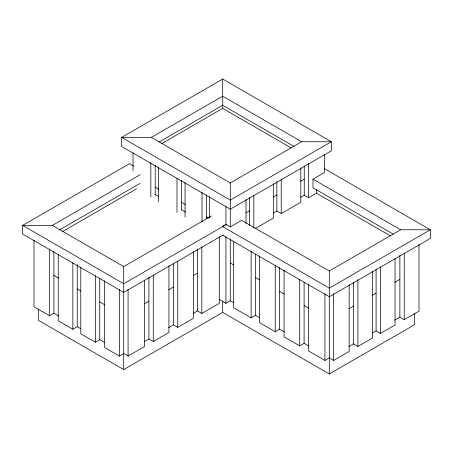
<?xml version="1.0" encoding="UTF-8"?>
<svg xmlns="http://www.w3.org/2000/svg" width="453" height="453" viewBox="0 0 453 453"><rect width="100%" height="100%" fill="white"/><g stroke="black" fill="none" stroke-linecap="round" stroke-linejoin="round"><path stroke-width="0.68" d="M222.712 79.049L121.664 137.389L121.664 146.466L230.288 209.184L331.336 150.838L331.336 141.761L222.712 79.049L222.712 108.38L290.951 147.78M151.364 137.389L222.712 96.2L301.636 141.761L331.336 141.761L230.288 200.101L121.664 137.389L151.364 137.389L230.288 182.955L301.636 141.761M159.292 141.891L222.712 105.277L294.291 146.602M161.511 143.714L222.712 108.38M223.25 234.92L123.703 292.395L22.65 234.054L22.65 225.407L52.355 225.407L140.113 174.745M59.711 229.807L140.011 183.448M62.491 231.562L136.517 188.827M52.355 225.407L123.703 266.602L211.46 215.934M34.009 240.084L34.009 306.794L49.513 315.747L53.879 313.221L58.539 315.917M324.088 168.431L430.35 229.779L400.645 229.779L329.297 270.973L241.642 220.368L230.288 226.925L225.917 224.399L222.423 226.415L329.297 288.119L430.35 229.779L430.35 238.425L329.297 296.766L222.423 235.062M245.86 212.887L249.467 210.804M273.25 197.072L276.862 194.988M300.645 181.257L304.252 179.173M226.302 224.512L123.703 283.748L22.65 225.407L129.524 163.703L133.686 166.104M393.289 234.178L312.989 187.819L312.989 179.173L324.348 172.616L324.348 154.354M273.25 213.114L276.862 211.03L281.228 213.55L300.798 202.253L300.798 167.938M300.645 197.298L304.252 195.215L308.623 197.734L316.483 193.199L390.509 235.934M58.25 254.082L58.25 320.792L72.854 329.223L77.225 326.704L80.889 328.816M255.062 228.663L273.402 218.069L273.402 183.754M144.258 303.884L148.907 301.2M168.68 289.784L173.386 287.066M193.238 275.605L197.485 273.153M80.798 267.1L80.798 333.81L95.379 342.23L99.751 339.705L104.92 342.695M104.575 280.826L104.575 347.536L119.332 356.058L123.703 353.533L128.069 356.058L144.564 346.534L144.564 280.526M144.258 341.664L148.907 338.98L153.278 341.505L168.935 332.462L168.935 265.752M168.68 327.564L173.386 324.852L177.752 327.372L193.363 318.357L193.363 251.653M193.238 313.385L197.485 310.939L201.851 313.459L219.314 303.374L219.314 236.67M219.212 299.393L225.917 303.261L230.288 300.741L233.873 302.814M38.375 309.156L38.375 320.316L123.703 369.58L222.712 312.417L222.712 301.251M233.686 241.041L233.686 307.746L251.149 317.83L255.515 315.311L259.762 317.757M259.637 256.024L259.637 322.729L275.248 331.743L279.614 329.223L284.32 331.936M348.884 308.816L353.544 306.126M372.423 295.226L376.092 293.108M394.693 282.366L399.869 279.382M284.065 270.124L284.065 336.834L299.722 345.877L304.093 343.351L308.782 346.058M308.436 284.195L308.436 350.905L324.931 360.429L329.297 357.904L333.668 360.429L349.172 351.477L349.172 284.767M348.884 346.602L353.544 343.906L357.91 346.432L372.513 338L372.513 271.29M372.423 333.006L376.092 330.894L380.458 333.414L395.039 324.994L395.039 258.284M394.693 320.146L399.869 317.162L404.235 319.682L418.991 311.166L418.991 244.331M222.344 312.202L329.297 373.952L414.625 324.688L414.625 313.527M312.989 179.173L400.645 229.779M155.215 187.18L158.737 189.212M181.342 202.264L185.385 204.597M206.381 216.721L208.674 218.046M154.96 194.433L158.629 196.551M181.274 209.626L185.56 212.095M230.288 262.961L233.873 265.028M255.515 277.525L259.762 279.977M279.614 291.438L284.32 294.156M304.093 305.571L308.742 308.255M53.879 275.441L58.539 278.131M77.225 288.918L80.889 291.036M99.751 301.925L104.92 304.909M404.235 253.68L404.235 319.682M399.869 255.407L399.869 317.162M380.458 266.704L380.458 333.414M376.092 269.133L376.092 330.894M357.91 279.722L357.91 346.432M353.544 282.151L353.544 343.906M333.668 293.72L333.668 360.429M329.297 270.973L329.297 373.952M324.931 293.72L324.931 360.429M316.483 189.835L316.483 193.199M308.623 163.42L308.623 197.734M304.252 165.826L304.252 195.215M304.093 282.298L304.093 343.351M299.722 279.167L299.722 345.877M281.228 179.235L281.228 213.55M279.614 267.463L279.614 329.223M276.862 181.642L276.862 211.03M275.248 265.033L275.248 331.743M255.515 254.258L255.515 315.311M253.839 195.753L253.839 227.967M251.149 251.121L251.149 317.83M249.467 197.457L249.467 225.498M246.013 199.569L246.013 223.38M230.288 182.955L230.288 226.925M230.288 238.986L230.288 300.741M225.917 206.138L225.917 224.399M225.917 236.557L225.917 303.261M209.456 196.642L209.456 217.751M206.381 194.79L206.381 218.839M202.01 192.344L202.01 221.902M201.851 246.749L201.851 313.459M197.485 249.178L197.485 310.939M185.056 182.553L185.056 217.038M181.342 180.334L181.342 210.022M177.752 261.364L177.752 327.372M176.976 178.59L176.976 212.372M173.386 263.091L173.386 324.852M158.476 167.208L158.476 201.693M155.215 165.249L155.215 194.937M153.278 275.498L153.278 341.505M150.843 162.803L150.843 197.287M148.907 277.225L148.907 338.98M133.018 153.097L133.018 170.809M128.069 289.348L128.069 356.058M123.703 266.602L123.703 369.58M119.332 289.348L119.332 356.058M99.751 278.652L99.751 339.705M95.379 275.52L95.379 342.23M77.225 264.943L77.225 326.704M72.854 262.514L72.854 329.223M53.879 251.466L53.879 313.221M49.513 249.037L49.513 315.747"/></g></svg>
